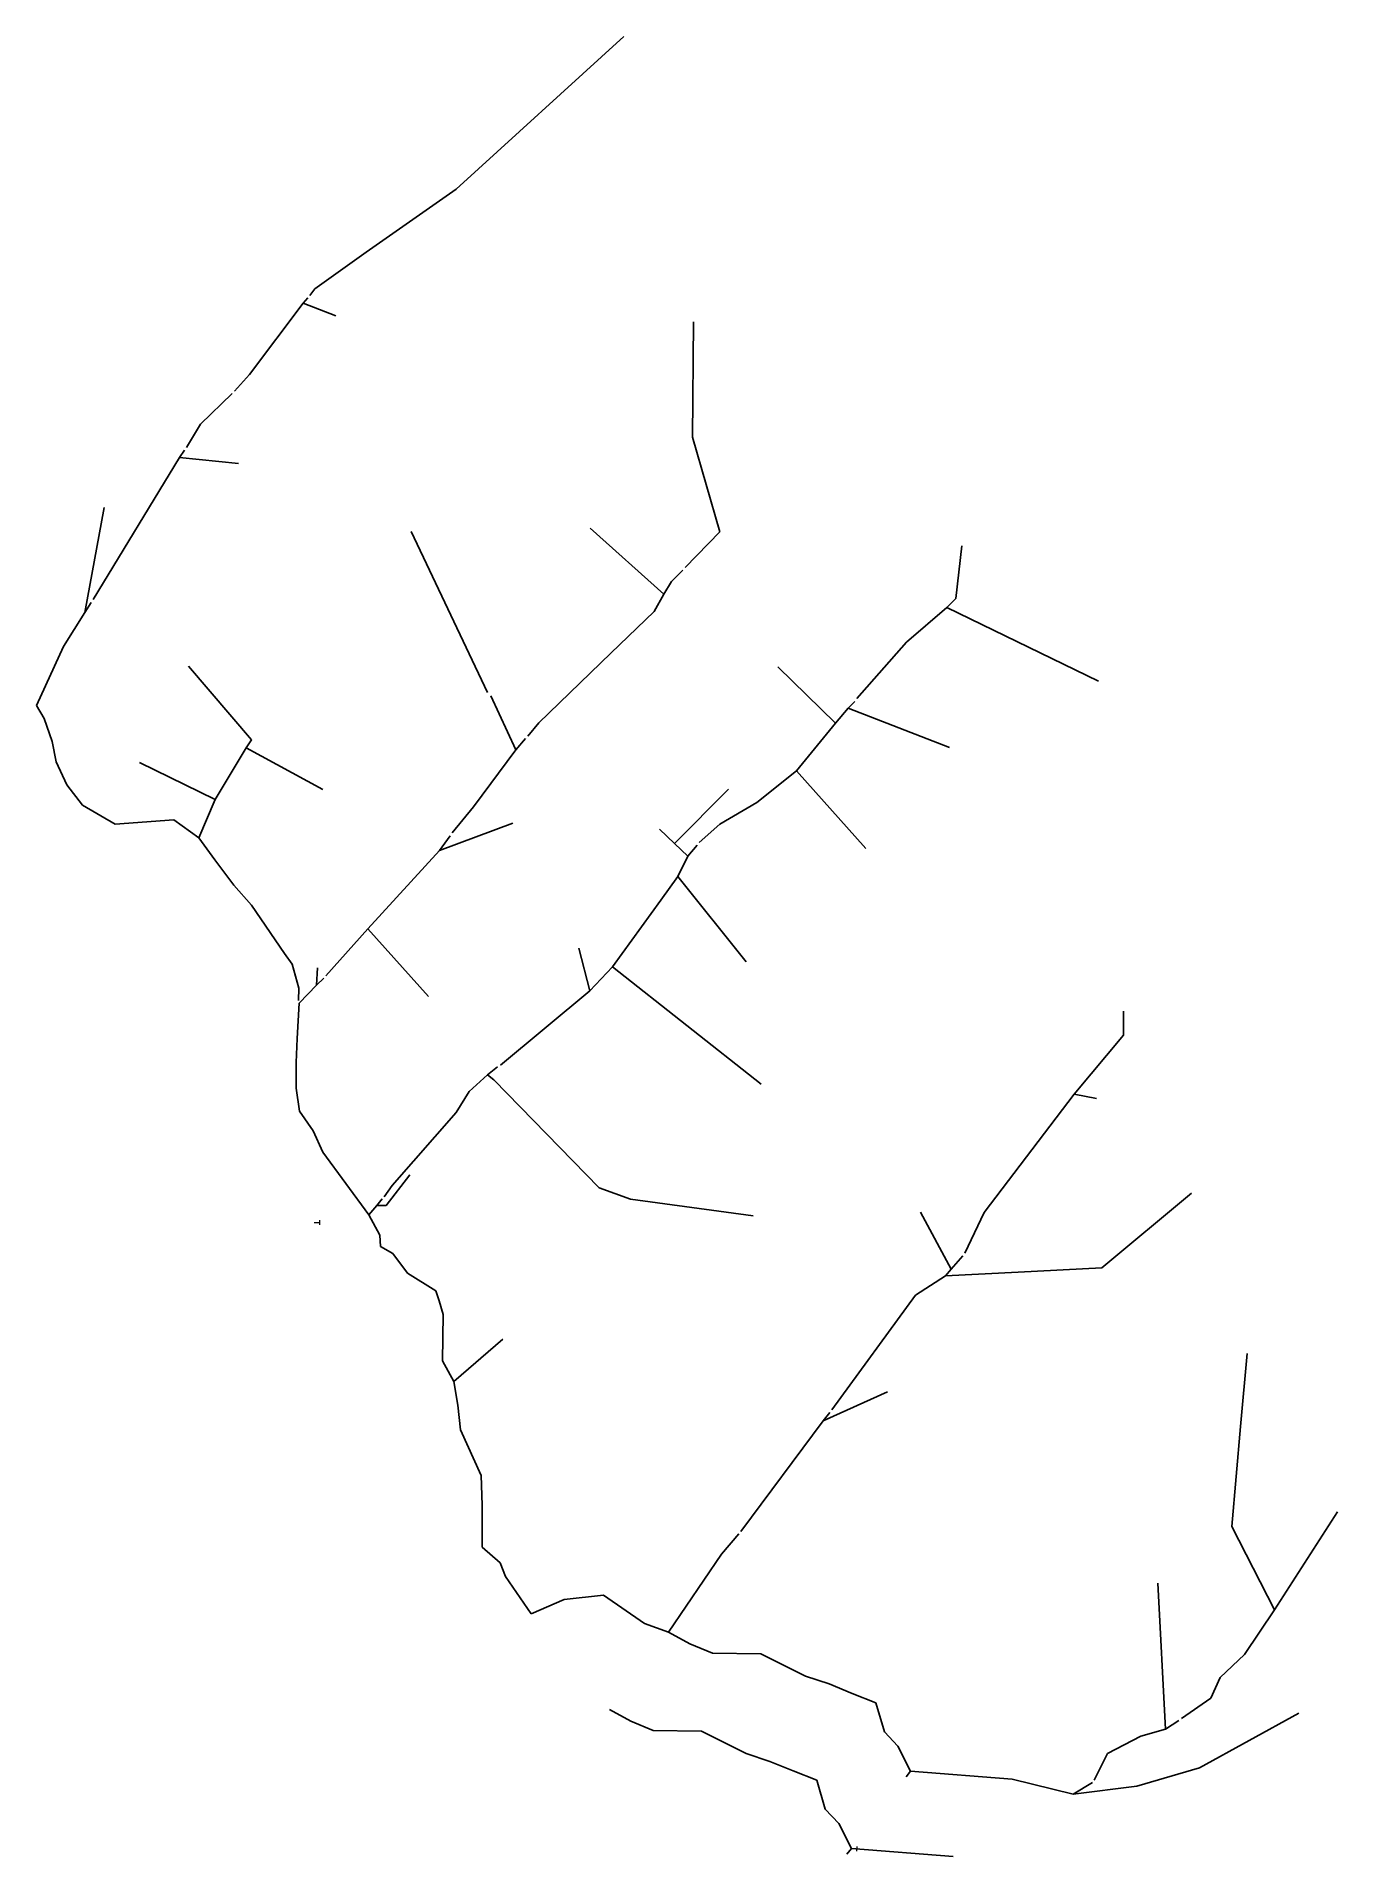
# Model space of a CAD drawing. Header units: metres. Extents: x 647613 to 648649, y 8514628 to 8516078.
import ezdxf

# ---------------------------------------------------------------- set-up
doc = ezdxf.new("R2010")
doc.units = ezdxf.units.M
doc.layers.add('ACCESORIOS', color=1, linetype='Continuous', lineweight=20)
doc.layers.add('Tubos', color=5, linetype='Continuous')

# ---------------------------------------------------------------- blocks, each defined once
blk = doc.blocks.new('tee')
at = {"layer": 'ACCESORIOS'}
for points in [[(0, 0), (4, 0)], [(4, 1.8), (4, -1.8)]]:
    blk.add_lwpolyline(points, dxfattribs=at)

msp = doc.modelspace()

# ---------------------------------------------------------------- linework, layer by layer
at = {"layer": 'Tubos'}
for p, q in [((647947, 8515956.6, 2301), (648080.3, 8516078.3, 2306)), ((647875.3, 8515906.4, 2331.3), (647947, 8515956.6, 2301)), ((647834.4, 8515877.2, 2348.7), (647875.3, 8515906.4, 2331.3)), ((647825.1, 8515865.7, 2356), (647828.7, 8515870.1, 2351)), ((647830.3, 8515872, 2351), (647834.4, 8515877.2, 2348.7)), ((647782.2, 8515808.9, 2392), (647825.1, 8515865.7, 2356)), ((647825.1, 8515865.7, 2356), (647850.9, 8515855.6, 2349)), ((648135.2, 8515759, 2365), (648135.9, 8515850.8, 2348)), ((647770.3, 8515795.6, 2401), (647782.2, 8515808.9, 2392)), ((647743.2, 8515769.3, 2432), (647768.5, 8515793.7, 2401)), ((647732.1, 8515750.8, 2451), (647743.2, 8515769.3, 2432)), ((648156.8, 8515683.5, 2382), (648135.2, 8515759, 2365)), ((647657.8, 8515629.8, 2501), (647726.4, 8515742.9, 2455)), ((647726.4, 8515742.9, 2455), (647730.6, 8515748.7, 2451)), ((647726.4, 8515742.9, 2455), (647773.5, 8515738.1, 2435)), ((647651.1, 8515619.3, 2504), (647666.5, 8515703, 2483)), ((647971.7, 8515555.7, 2440), (647911.1, 8515683.9, 2395)), ((648112.3, 8515633.9, 2401), (648053.7, 8515686.5, 2385)), ((648129.3, 8515655.1, 2395), (648156.8, 8515683.5, 2382)), ((648344.8, 8515630.5, 2366), (648349.5, 8515672.5, 2366)), ((648118.3, 8515644, 2398.2), (648127.5, 8515653.2, 2395)), ((648112.3, 8515633.9, 2401), (648118.3, 8515644, 2398.2)), ((647651.1, 8515619.3, 2504), (647656.2, 8515627.4, 2501)), ((648104.6, 8515620.1, 2403.7), (648112.3, 8515633.9, 2401)), ((648305.6, 8515595.8, 2383), (648337.6, 8515623.4, 2369)), ((648337.6, 8515623.4, 2369), (648344.8, 8515630.5, 2366)), ((648337.6, 8515623.4, 2369), (648458.6, 8515564.6, 2361)), ((647634, 8515592.2, 2514), (647651.1, 8515619.3, 2504)), ((648070.1, 8515586.9, 2411.8), (648104.6, 8515620.1, 2403.7)), ((648265.9, 8515550.7, 2403), (648305.6, 8515595.8, 2383)), ((647612.5, 8515545.2, 2533), (647634, 8515592.2, 2514)), ((648012.6, 8515531.5, 2440.1), (648070.1, 8515586.9, 2411.8)), ((647783.9, 8515517.8, 2508), (647733.8, 8515576.5, 2504)), ((648249.1, 8515531.1, 2409), (648203.2, 8515576.1, 2404)), ((647994.3, 8515510, 2452), (647974.6, 8515552.9, 2440)), ((647618.7, 8515534.8, 2533.5), (647612.5, 8515545.2, 2533)), ((648249.1, 8515531.1, 2409), (648259.2, 8515543.1, 2405)), ((648259.2, 8515543.1, 2405), (648264.3, 8515548.5, 2403)), ((648259.2, 8515543.1, 2405), (648339.7, 8515511.8, 2394)), ((647625, 8515516.5, 2534.3), (647618.7, 8515534.8, 2533.5)), ((648004, 8515520.8, 2445), (648012.6, 8515531.5, 2440.1)), ((648218, 8515493.1, 2420), (648249.1, 8515531.1, 2409)), ((647628.4, 8515500.4, 2535), (647625, 8515516.5, 2534.3)), ((647755, 8515470.4, 2527), (647779.6, 8515511.6, 2510)), ((647779.6, 8515511.6, 2510), (647783.9, 8515517.8, 2508)), ((647779.6, 8515511.6, 2510), (647840.6, 8515478.3, 2507)), ((647960.7, 8515464.6, 2481), (647994.3, 8515510, 2452)), ((647994.3, 8515510, 2452), (648002.2, 8515519, 2445)), ((647636.9, 8515482.1, 2535.9), (647628.4, 8515500.4, 2535)), ((647755, 8515470.4, 2527), (647694.6, 8515499.8, 2526)), ((648186.4, 8515468, 2433.4), (648218, 8515493.1, 2420)), ((648218, 8515493.1, 2420), (648273.2, 8515431.2, 2418)), ((647649.2, 8515465.8, 2536.7), (647636.9, 8515482.1, 2535.9)), ((648120.7, 8515435.3, 2451), (648163.9, 8515478.6, 2437)), ((647675.2, 8515450.7, 2538), (647649.2, 8515465.8, 2536.7)), ((647741.9, 8515439.8, 2541), (647755, 8515470.4, 2527)), ((647943.7, 8515443.8, 2495), (647960.7, 8515464.6, 2481)), ((648157, 8515450.7, 2444.7), (648186.4, 8515468, 2433.4)), ((647722, 8515454.1, 2539.9), (647675.2, 8515450.7, 2538)), ((647741.9, 8515439.8, 2541), (647722, 8515454.1, 2539.9)), ((647933.6, 8515429.6, 2500), (647992.1, 8515451.5, 2477)), ((648140.4, 8515436.1, 2452), (648157, 8515450.7, 2444.7)), ((647754.6, 8515422.2, 2542.5), (647741.9, 8515439.8, 2541)), ((647933.6, 8515429.6, 2500), (647942.2, 8515441.4, 2495)), ((648120.7, 8515435.3, 2451), (648108.7, 8515446.6, 2448)), ((648131.5, 8515425.1, 2454), (648120.7, 8515435.3, 2451)), ((647769.9, 8515402, 2544.2), (647754.6, 8515422.2, 2542.5)), ((647876.4, 8515367.3, 2530), (647933.6, 8515429.6, 2500)), ((648123.4, 8515408.9, 2456), (648131.5, 8515425.1, 2454)), ((648131.5, 8515425.1, 2454), (648138.7, 8515434.1, 2452)), ((648110, 8515390.1, 2459.7), (648123.4, 8515408.9, 2456)), ((648123.4, 8515408.9, 2456), (648177.8, 8515341.1, 2447)), ((647783.9, 8515386.1, 2545.6), (647769.9, 8515402, 2544.2)), ((647810.2, 8515347.6, 2548.8), (647783.9, 8515386.1, 2545.6)), ((648071.4, 8515337.1, 2470), (648110, 8515390.1, 2459.7)), ((647843, 8515329.9, 2545), (647876.4, 8515367.3, 2530)), ((647876.4, 8515367.3, 2530), (647924.7, 8515313.5, 2517)), ((647816.2, 8515339.2, 2549.5), (647810.2, 8515347.6, 2548.8)), ((648053.4, 8515317.8, 2477), (648044.6, 8515352, 2476)), ((647821.5, 8515320.1, 2550.8), (647816.2, 8515339.2, 2549.5)), ((647835.7, 8515322.5, 2547), (647836.4, 8515336.3, 2546)), ((648053.4, 8515317.8, 2477), (648071.4, 8515337.1, 2470)), ((648071.4, 8515337.1, 2470), (648189.9, 8515243.7, 2444)), ((647821.3, 8515310.2, 2551.5), (647821.5, 8515320.1, 2550.8)), ((647821.7, 8515308, 2551.5), (647835.7, 8515322.5, 2547)), ((647835.7, 8515322.5, 2547), (647841.4, 8515328.1, 2545)), ((647820.1, 8515279.9, 2552.7), (647821.7, 8515308, 2551.5)), ((647982.1, 8515258.7, 2503), (648053.4, 8515317.8, 2477)), ((648478.5, 8515282.5, 2391), (648478.4, 8515301.7, 2390)), ((647819.5, 8515260.9, 2553.5), (647820.1, 8515279.9, 2552.7)), ((648439.2, 8515235.5, 2403), (648478.5, 8515282.5, 2391)), ((647819.5, 8515240.4, 2554.3), (647819.5, 8515260.9, 2553.5)), ((647957.2, 8515237.7, 2512), (647971.7, 8515251, 2506)), ((647971.7, 8515251, 2506), (647979.9, 8515257.3, 2503)), ((647971.7, 8515251, 2506), (647977, 8515247, 2505)), ((647977, 8515247, 2505), (648060.7, 8515161, 2500)), ((647822.2, 8515222.1, 2555.1), (647819.5, 8515240.4, 2554.3)), ((647946.8, 8515221.1, 2518), (647957.2, 8515237.7, 2512)), ((648367.4, 8515141.4, 2435.2), (648439.2, 8515235.5, 2403)), ((648439.2, 8515235.5, 2403), (648456.8, 8515232.1, 2401)), ((647833.1, 8515206.5, 2555.9), (647822.2, 8515222.1, 2555.1)), ((647895.8, 8515162.9, 2541.7), (647946.8, 8515221.1, 2518)), ((647840.8, 8515189.5, 2556.6), (647833.1, 8515206.5, 2555.9)), ((647877.2, 8515139.6, 2559.2), (647840.8, 8515189.5, 2556.6)), ((647889.6, 8515153.9, 2545), (647895.8, 8515162.9, 2541.7)), ((647891.2, 8515146.8, 2546.6), (647909.9, 8515171.3, 2533)), ((648060.7, 8515161, 2500), (648085.6, 8515152, 2495)), ((647877.2, 8515139.6, 2559.2), (647883.6, 8515147, 2550)), ((647883.6, 8515147, 2550), (647887.9, 8515152.1, 2545)), ((647883.6, 8515147, 2550), (647891.2, 8515146.8, 2546.6)), ((648085.6, 8515152, 2495), (648183.4, 8515138.6, 2470)), ((648461.1, 8515097.3, 2440), (648532.5, 8515156.7, 2409)), ((647886.2, 8515123.2, 2560), (647877.2, 8515139.6, 2559.2)), ((648341.2, 8515096.1, 2451), (648316.6, 8515141.5, 2445)), ((648351.9, 8515109, 2445), (648367.4, 8515141.4, 2435.2)), ((647886.6, 8515114.3, 2560.4), (647886.2, 8515123.2, 2560)), ((647896.4, 8515108.7, 2560.9), (647886.6, 8515114.3, 2560.4)), ((647908.2, 8515093, 2561.8), (647896.4, 8515108.7, 2560.9)), ((648341.2, 8515096.1, 2451), (648350.3, 8515106.9, 2445)), ((647930.8, 8515078.9, 2562.9), (647908.2, 8515093, 2561.8)), ((648312.7, 8515075.5, 2459.8), (648336.6, 8515090.8, 2451)), ((648336.6, 8515090.8, 2451), (648341.2, 8515096.1, 2451)), ((648336.6, 8515090.8, 2451), (648394.5, 8515093.7, 2445)), ((648394.5, 8515093.7, 2445), (648461.1, 8515097.3, 2440)), ((647933.2, 8515070.9, 2563.3), (647930.8, 8515078.9, 2562.9)), ((648246, 8514984.1, 2495), (648312.7, 8515075.5, 2459.8)), ((647936.5, 8515060, 2563.9), (647933.2, 8515070.9, 2563.3)), ((647936, 8515023.2, 2565.6), (647936.5, 8515060, 2563.9)), ((647944.9, 8515006.7, 2566.5), (647984.1, 8515040.5, 2543)), ((648571.7, 8514970.9, 2468), (648576.9, 8515028.9, 2444.5)), ((647944.9, 8515006.7, 2566.5), (647936, 8515023.2, 2565.6)), ((647948.1, 8514987.8, 2567.4), (647944.9, 8515006.7, 2566.5)), ((647950.3, 8514968.1, 2568.3), (647948.1, 8514987.8, 2567.4)), ((648239.3, 8514975.3, 2497), (648290.5, 8514998.4, 2491)), ((648173.5, 8514887.1, 2545), (648239.3, 8514975.3, 2497)), ((648239.3, 8514975.3, 2497), (648244.4, 8514981.9, 2495)), ((648564.6, 8514891.3, 2485.3), (648571.7, 8514970.9, 2468)), ((647966.8, 8514931.7, 2570), (647950.3, 8514968.1, 2568.3)), ((647967.7, 8514908.1, 2571.1), (647966.8, 8514931.7, 2570)), ((647967.5, 8514874.7, 2572.6), (647967.7, 8514908.1, 2571.1)), ((648598.6, 8514824.7, 2489), (648648.9, 8514902.9, 2471)), ((648158.1, 8514869.2, 2552.9), (648172.1, 8514885.2, 2545)), ((648598.6, 8514824.7, 2489), (648564.6, 8514891.3, 2485.3)), ((647982, 8514862.3, 2573.5), (647967.5, 8514874.7, 2572.6)), ((648116.1, 8514807.1, 2581), (648158.1, 8514869.2, 2552.9)), ((647986.2, 8514851.4, 2574), (647982, 8514862.3, 2573.5)), ((648006.5, 8514821.5, 2575.6), (647986.2, 8514851.4, 2574)), ((648511.8, 8514729.7, 2524), (648505.8, 8514846, 2510)), ((648032.8, 8514832.9, 2576.9), (648006.5, 8514821.5, 2575.6)), ((648064.1, 8514836.4, 2578.3), (648032.8, 8514832.9, 2576.9)), ((648096.9, 8514813.9, 2580.1), (648064.1, 8514836.4, 2578.3)), ((648116.1, 8514807.1, 2581), (648096.9, 8514813.9, 2580.1)), ((648574.7, 8514789.3, 2500.4), (648598.6, 8514824.7, 2489)), ((648133, 8514797.7, 2581.9), (648116.1, 8514807.1, 2581)), ((648150.9, 8514790.2, 2582.8), (648133, 8514797.7, 2581.9)), ((648189.4, 8514789.7, 2584.6), (648150.9, 8514790.2, 2582.8)), ((648225, 8514772, 2586.4), (648189.4, 8514789.7, 2584.6)), ((648555.5, 8514770.8, 2507.6), (648574.7, 8514789.3, 2500.4)), ((648243.9, 8514765.7, 2587.3), (648225, 8514772, 2586.4)), ((648547.9, 8514754.4, 2512.4), (648555.5, 8514770.8, 2507.6)), ((648262.4, 8514758.1, 2588.2), (648243.9, 8514765.7, 2587.3)), ((648281.1, 8514750.8, 2589.1), (648262.4, 8514758.1, 2588.2)), ((648524.6, 8514738.1, 2520), (648547.9, 8514754.4, 2512.4)), ((648086, 8514736, 2581.9), (648069, 8514745.5, 2581)), ((648287.9, 8514727.7, 2590.2), (648281.1, 8514750.8, 2589.1)), ((648538.9, 8514698.9, 2537.7), (648618, 8514742.5, 2527)), ((648103.8, 8514728.6, 2582.8), (648086, 8514736, 2581.9)), ((648142.3, 8514728, 2584.6), (648103.8, 8514728.6, 2582.8)), ((648177.9, 8514710.3, 2586.4), (648142.3, 8514728, 2584.6)), ((648298.7, 8514716.2, 2591), (648287.9, 8514727.7, 2590.2)), ((648465.6, 8514710.2, 2538.4), (648492.1, 8514724.2, 2529.8)), ((648492.1, 8514724.2, 2529.8), (648511.8, 8514729.7, 2524)), ((648511.8, 8514729.7, 2524), (648522.4, 8514736.5, 2520)), ((648196.8, 8514704, 2587.3), (648177.9, 8514710.3, 2586.4)), ((648308.8, 8514696.3, 2592), (648298.7, 8514716.2, 2591)), ((648454.9, 8514689.1, 2545), (648465.6, 8514710.2, 2538.4)), ((648215.4, 8514696.4, 2588.2), (648196.8, 8514704, 2587.3)), ((648234, 8514689.2, 2589.1), (648215.4, 8514696.4, 2588.2)), ((648305.2, 8514691.7, 2594), (648308.8, 8514696.3, 2592)), ((648308.8, 8514696.3, 2592), (648389.7, 8514689.8, 2565)), ((648489.1, 8514684.3, 2543.9), (648538.9, 8514698.9, 2537.7)), ((648240.8, 8514666.1, 2590.2), (648234, 8514689.2, 2589.1)), ((648389.7, 8514689.8, 2565), (648438.2, 8514677.8, 2550)), ((648438.2, 8514677.8, 2550), (648453.7, 8514687.2, 2545)), ((648438.2, 8514677.8, 2550), (648489.1, 8514684.3, 2543.9)), ((648251.6, 8514654.5, 2591), (648240.8, 8514666.1, 2590.2)), ((648261.8, 8514634.7, 2592), (648251.6, 8514654.5, 2591)), ((648258.1, 8514630.1, 2594), (648261.8, 8514634.7, 2592)), ((648261.8, 8514634.7, 2592), (648342.6, 8514628.2, 2565))]:
    msp.add_line(p, q, dxfattribs=at)

# ---------------------------------------------------------------- block references
at = {"layer": 'ACCESORIOS'}
msp.add_blockref('tee', (647833.9, 8515133.4), dxfattribs=at)
at = {"layer": 'ACCESORIOS', "rotation": 355.4266333963237}
msp.add_blockref('tee', (648261.8, 8514634.7, 2592), dxfattribs=at)

doc.saveas('drawing.dxf')
